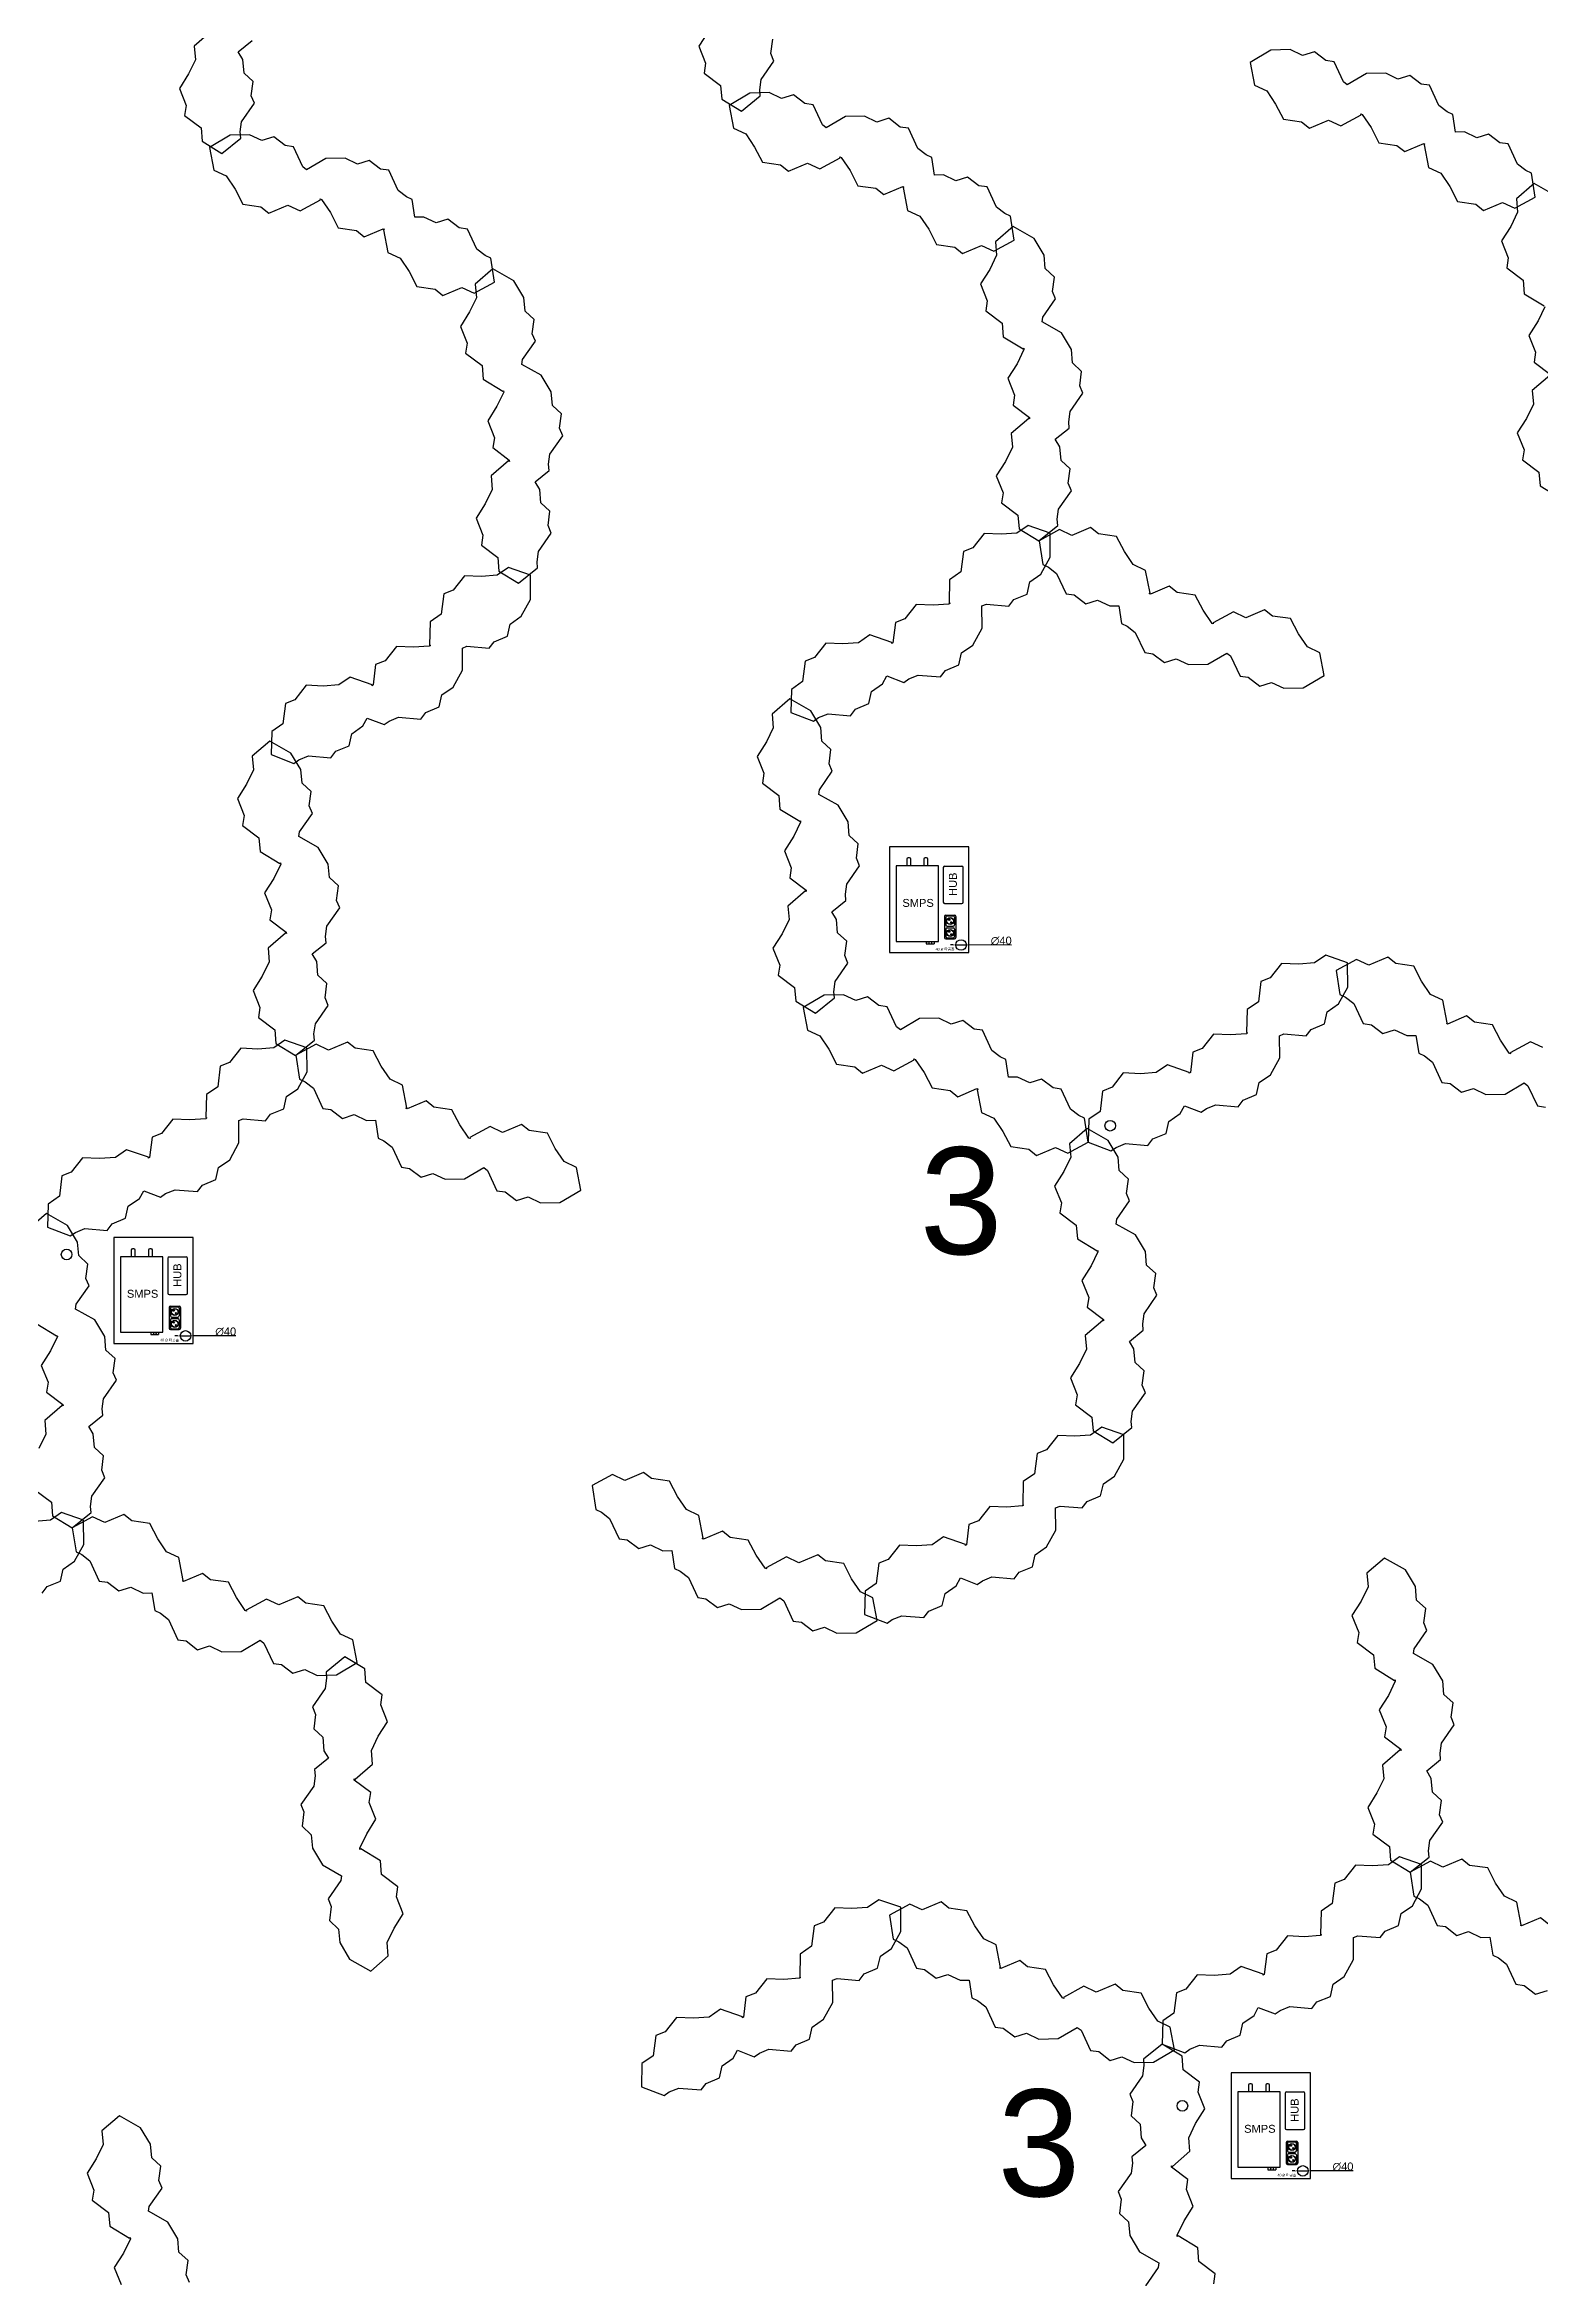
# Model space of a CAD drawing. Header units: millimetres. Extents: x -9372 to 300256, y -58520 to 166772.
# Drawn here: x 13747 to 19403, y 52110 to 60554 of the extents above; entities that cross this region are included whole.
import ezdxf

# ---------------------------------------------------------------- set-up
doc = ezdxf.new("R2010")
doc.units = ezdxf.units.MM
for name, color, linetype in [('Cont_02', 7, 'Continuous'), ('Cont_03', 7, 'Continuous'), ('Cont_05', 7, 'Continuous'), ('SMPS 박스', 7, 'Continuous'), ('타공홀', 1, 'Continuous')]:
    doc.layers.add(name, color=color, linetype=linetype)
doc.styles.get("Standard").update_dxf_attribs({"font": 'ARIAL.TTF'})
doc.dimstyles.new('ARTware', dxfattribs={"dimtxt": 30, "dimasz": 10, "dimexe": 1.25, "dimexo": 10, "dimtad": 1, "dimtxsty": 'Standard', "dimcen": 2.5, "dimclrt": 1, "dimadec": 0, "dimazin": 0, "dimtfac": 1, "dimtmove": 0, "dimatfit": 3, "dimfxl": 1, "dimarcsym": 0})

# ---------------------------------------------------------------- blocks, each defined once
blk = doc.blocks.new('*D6')
at = {"layer": 'Defpoints', "color": 0}
for p in [(-626.1, 14915.9), (-586.1, 14915.9)]:
    blk.add_point(p, dxfattribs=at)
at = {"layer": 'SMPS 박스', "color": 0, "lineweight": -2}
for p, q in [((-636.1, 14915.9), (-646.1, 14915.9)), ((-626.1, 14915.9), (-586.1, 14915.9)), ((-415.6, 14915.8), (-576.1, 14915.9))]:
    blk.add_line(p, q, dxfattribs=at)
at = {"layer": 'SMPS 박스', "color": 0}
for points in [[(-636.1, 14917.5), (-636.1, 14914.2), (-626.1, 14915.9)], [(-576.1, 14917.5), (-576.1, 14914.2), (-586.1, 14915.9)]]:
    blk.add_solid(points, dxfattribs=at)
at = {"layer": 'SMPS 박스', "color": 1, "insert": (-454.3, 14931.7), "char_height": 30, "attachment_point": 5, "rotation": 359.97452}
blk.add_mtext('∅40', dxfattribs=at)
blk = doc.blocks.new('SMPS 박스')
at = {"layer": 'SMPS 박스'}
for p, q in [((-673.286, 15209.107), (-673.286, 15077.259)), ((-668.286, 15214.107), (-603.459, 15214.107)), ((-598.459, 15077.259), (-598.459, 15209.107)), ((-668.286, 15072.259), (-603.459, 15072.259)), ((-668.588, 15023.482), (-668.588, 14944.543)), ((-663.588, 15028.482), (-630.403, 15028.482)), ((-663.588, 15020.482), (-663.588, 14992.013)), ((-663.588, 14976.013), (-663.588, 14947.543)), ((-658.588, 15025.482), (-635.403, 15025.482)), ((-658.588, 14987.013), (-635.403, 14987.013)), ((-658.588, 14981.013), (-635.403, 14981.013)), ((-630.403, 15020.482), (-630.403, 14992.013)), ((-630.403, 14976.013), (-630.403, 14947.543)), ((-625.403, 15023.482), (-625.403, 14944.543)), ((-737.842, 14929.539), (-737.842, 14920.447)), ((-737.842, 14929.539), (-707.842, 14929.539)), ((-737.842, 14920.447), (-707.842, 14920.447)), ((-727.842, 14929.539), (-727.842, 14920.447)), ((-717.842, 14929.539), (-717.842, 14920.447)), ((-707.842, 14929.539), (-707.842, 14920.447)), ((-663.588, 14939.543), (-630.403, 14939.543)), ((-658.588, 14942.543), (-635.403, 14942.543))]:
    blk.add_line(p, q, dxfattribs=at)
for points in [[(-877.107, 15287.055), (-877.107, 14887.055), (-577.107, 14887.055), (-577.107, 15287.055)], [(-851.49, 15214.539), (-851.49, 14929.539), (-691.49, 14929.539), (-691.49, 15214.539)]]:
    blk.add_lwpolyline(points, close=True, dxfattribs=at)
for points in [[(-804.954, 15246.593), (-802.478, 15246.593, -0.41421356), (-797.478, 15241.593), (-797.478, 15214.539), (-809.954, 15214.539), (-809.954, 15241.593, -0.41421356)], [(-737.724, 15246.593, -0.41421356), (-732.724, 15241.593), (-732.724, 15214.539), (-745.2, 15214.539), (-745.2, 15241.593, -0.41421356), (-740.2, 15246.593)]]:
    blk.add_lwpolyline(points, format="xyb", close=True, dxfattribs=at)
for centre, radius in [((-646.995, 15006.247), 13.266), ((-646.995, 14961.162), 13.266), ((-646.995, 15006.247), 12.266), ((-646.995, 14961.162), 12.266), ((-650.719, 15011.255), 2.279), ((-650.719, 14966.17), 2.279), ((-642.593, 15001.46), 2.279), ((-642.593, 14956.375), 2.279)]:
    blk.add_circle(centre, radius, dxfattribs=at)
at = {"layer": 'SMPS 박스', "color": 5}
blk.add_circle((-606.083, 14915.866), 20, dxfattribs=at)
at = {"layer": 'SMPS 박스'}
for centre, start, end in [((-668.286, 15209.107), 90, 180), ((-603.459, 15209.107), 0, 90), ((-668.286, 15077.259), 180, 270), ((-603.459, 15077.259), 270, 0), ((-663.588, 15023.482), 90, 180), ((-658.588, 15020.482), 90, 180), ((-658.588, 14992.013), 180, 270), ((-658.588, 14976.013), 90, 180), ((-658.588, 14947.543), 180, 270), ((-635.403, 15020.482), 0, 90), ((-635.403, 14992.013), 270, 0), ((-635.403, 14976.013), 0, 90), ((-635.403, 14947.543), 270, 0), ((-630.403, 15023.482), 0, 90), ((-663.588, 14944.543), 180, 270), ((-630.403, 14944.543), 270, 0)]:
    blk.add_arc(centre, 5, start, end, dxfattribs=at)
at = {"layer": 'SMPS 박스', "insert": (-652.063, 15101.222), "char_height": 30, "width": 7.09247, "attachment_point": 1, "rotation": 90}
blk.add_mtext('HUB', dxfattribs=at)
at = {"layer": 'SMPS 박스', "attachment_point": 1}
for s, insert, char_height, width in [('SMPS', (-827.79, 15089.919), 30, 7.09247), ('L', (-733.529, 14926.015), 2.5, 7.09247), ('N', (-723.529, 14926.015), 2.5, 7.09247), ('FG', (-714.981, 14926.015), 2.5, 7.09247), ('{\\C5;40 \\fISOCPEUR|b0|i0|c0|p34;%%C\\fArial|b0|i0|c0|p34; \\fGulim|b0|i0|c129|p50;타공홀}', (-702.386, 14904.943), 10, 131.77072)]:
    blk.add_mtext(s, dxfattribs=dict(at, insert=insert, char_height=char_height, width=width))
at = {"layer": 'SMPS 박스'}
dim = blk.add_diameter_dim_2p(p1=(-626.083, 14915.875), p2=(-586.083, 14915.857), dimstyle='ARTware', dxfattribs=at)
dim.commit()
dim.dimension.update_dxf_attribs({"geometry": '*D6', "text_midpoint": (-454.277, 14915.798), "dimtype": 131})

msp = doc.modelspace()

# ---------------------------------------------------------------- linework, layer by layer
at = {"layer": 'Cont_02', "color": 16}
msp.add_lwpolyline([(13737.1, 54702.6), (13756, 54727.1), (13806.4, 54748.1), (13816.7, 54793.7), (13859.1, 54823), (13894.3, 54886.9), (13893.5, 54978.6), (13810.9, 55007.4), (13768.5, 54978), (13708.9, 54973.6)], dxfattribs=at)
for points in [[(14075.7, 54975.6), (14045.9, 54999.4), (13974.5, 54969.1), (13927.9, 54991.1), (13851.1, 54949.3), (13865.3, 54858.7), (13886.7, 54848.5), (13917.4, 54824.9), (13953.3, 54748.3), (13984, 54744.2), (14027.4, 54711.1), (14071.9, 54725), (14118.5, 54702.9), (14152.2, 54703.6), (14162.7, 54636.5), (14184.2, 54626.4), (14214.8, 54602.7), (14250.7, 54526.2), (14281.4, 54522.1), (14324.8, 54488.9), (14369.4, 54502.9), (14416, 54480.8), (14488.9, 54482.3), (14561, 54524.8), (14575.2, 54513.8), (14611.1, 54437.3), (14641.8, 54433.2), (14685.2, 54400), (14729.8, 54413.9), (14776.4, 54391.9), (14849.3, 54393.4), (14928.4, 54439.9), (14912, 54525.8), (14865.4, 54547.9), (14831.7, 54597.3), (14801.8, 54654.6), (14733.5, 54664.6), (14703.7, 54688.3), (14632.4, 54658), (14585.8, 54680.1), (14508.9, 54638.2), (14509.5, 54634.6), (14504.9, 54636.8), (14471.3, 54686.2), (14441.4, 54743.5), (14373.1, 54753.5), (14343.3, 54777.3), (14271.9, 54747), (14267.4, 54749.1), (14270.5, 54751), (14254.1, 54836.9), (14207.5, 54858.9), (14173.9, 54908.3), (14144, 54965.7)], [(15016.9, 54280.6), (15022.5, 54318.3), (14960.6, 54365), (14956.4, 54416.4), (14881.7, 54461.9), (14810.4, 54404.4), (14812.3, 54380.7), (14807.2, 54342.3), (14758.8, 54273), (14770.6, 54244.4), (14763.6, 54190.2), (14797.9, 54158.6), (14802.1, 54107.2), (14819.6, 54078.4), (14766.7, 54035.7), (14768.7, 54012.1), (14763.5, 53973.7), (14715.2, 53904.4), (14726.9, 53875.7), (14719.9, 53821.6), (14754.3, 53789.9), (14758.5, 53738.5), (14796.2, 53676.1), (14869.1, 53634.9), (14866.7, 53617.1), (14818.4, 53547.8), (14830.1, 53519.1), (14823.1, 53465), (14857.5, 53433.3), (14861.7, 53382), (14899.4, 53319.5), (14979.3, 53274.4), (15045.5, 53331.5), (15041.3, 53382.9), (15067.2, 53436.7), (15101.9, 53491.3), (15076.4, 53555.4), (15082.1, 53593.1), (15020.2, 53639.8), (15015.9, 53691.1), (14941.3, 53736.7), (14938.5, 53734.4), (14938.1, 53739.5), (14964, 53793.3), (14998.7, 53847.9), (14973.2, 53912), (14978.9, 53949.7), (14917, 53996.3), (14916.6, 54001.4), (14919.7, 53999.6), (14985.9, 54056.7), (14981.7, 54108.1), (15007.7, 54162), (15042.4, 54216.5)]]:
    msp.add_lwpolyline(points, close=True, dxfattribs=at)
at = {"layer": 'Cont_03', "color": 24}
msp.add_lwpolyline([(19154.8, 59951.5), (19184.7, 59927.7), (19256, 59958), (19302.6, 59935.9), (19379.4, 59977.8), (19365.3, 60068.4), (19343.8, 60078.5), (19313.2, 60102.2), (19277.3, 60178.7), (19246.6, 60182.8), (19203.2, 60216), (19158.6, 60202.1), (19112, 60224.1), (19078.3, 60223.4), (19067.8, 60290.5), (19046.4, 60300.7), (19015.7, 60324.3), (18979.9, 60400.9), (18949.2, 60405), (18905.8, 60438.1), (18861.2, 60424.2), (18814.6, 60446.2), (18741.6, 60444.8), (18669.5, 60402.3), (18655.3, 60413.2), (18619.4, 60489.8), (18588.8, 60493.9), (18545.4, 60527), (18500.8, 60513.1), (18454.2, 60535.2), (18381.2, 60533.7), (18302.2, 60487.1), (18318.6, 60401.2), (18365.2, 60379.2), (18398.8, 60329.8), (18428.8, 60272.4), (18497, 60262.5), (18526.9, 60238.7), (18598.2, 60269), (18644.8, 60247), (18721.6, 60288.8), (18721, 60292.4), (18725.6, 60290.3), (18759.3, 60240.8), (18789.2, 60183.5), (18857.4, 60173.6), (18887.3, 60149.8), (18958.6, 60180.1), (18963.2, 60177.9), (18960, 60176.1), (18976.4, 60090.2), (19023, 60068.1), (19056.7, 60018.7), (19086.6, 59961.4)], close=True, dxfattribs=at)
for points in [[(19455, 59984), (19375.2, 60029.2), (19309, 59972), (19313.2, 59920.6), (19287.3, 59866.8), (19252.6, 59812.2), (19278.1, 59748.1), (19272.4, 59710.4), (19334.3, 59663.7), (19338.5, 59612.4), (19413.2, 59566.8)], [(19416.4, 59564), (19390.5, 59510.2), (19355.8, 59455.6), (19381.3, 59391.5), (19375.6, 59353.8), (19437.5, 59307.2)], [(19434.8, 59303.9), (19368.6, 59246.8), (19372.8, 59195.4), (19346.8, 59141.5), (19312.1, 59087), (19337.6, 59022.9), (19332, 58985.2), (19393.9, 58938.5), (19398.1, 58887.1), (19472.7, 58841.6)]]:
    msp.add_lwpolyline(points, dxfattribs=at)
at = {"layer": 'Cont_03', "color": 20}
for points in [[(18772.3, 53829), (18766.6, 53791.3), (18828.5, 53744.6), (18832.7, 53693.3), (18907.4, 53647.7), (18978.8, 53705.3), (18976.8, 53728.9), (18982, 53767.3), (19030.3, 53836.6), (19018.6, 53865.3), (19025.5, 53919.4), (18991.2, 53951.1), (18987, 54002.4), (18969.6, 54031.3), (19022.4, 54073.9), (19020.5, 54097.5), (19025.6, 54135.9), (19074, 54205.3), (19062.2, 54233.9), (19069.2, 54288.1), (19034.9, 54319.7), (19030.6, 54371.1), (18992.9, 54433.5), (18920.1, 54474.7), (18922.4, 54492.5), (18970.8, 54561.9), (18959, 54590.5), (18966, 54644.6), (18931.7, 54676.3), (18927.4, 54727.7), (18889.7, 54790.1), (18809.9, 54835.3), (18743.7, 54778.1), (18747.9, 54726.7), (18721.9, 54672.9), (18687.2, 54618.3), (18712.7, 54554.3), (18707.1, 54516.5), (18769, 54469.9), (18773.2, 54418.5), (18847.8, 54372.9), (18850.7, 54375.2), (18851.1, 54370.2), (18825.1, 54316.3), (18790.4, 54261.7), (18815.9, 54197.7), (18810.3, 54159.9), (18872.2, 54113.3), (18872.6, 54108.3), (18869.4, 54110.1), (18803.2, 54052.9), (18807.4, 54001.5), (18781.5, 53947.7), (18746.8, 53893.1)], [(18059.5, 53206.4), (18024, 53192.5), (18014.6, 53115.6), (17972.2, 53086.2), (17970, 52998.8), (18055.6, 52965.7), (18075.1, 52979.2), (18110.9, 52994), (18195.1, 52986.8), (18214.1, 53011.3), (18264.4, 53032.3), (18274.7, 53077.9), (18317.1, 53107.2), (18333.3, 53136.7), (18396.7, 53112.3), (18416.2, 53125.8), (18452, 53140.5), (18536.2, 53133.3), (18555.1, 53157.8), (18605.5, 53178.8), (18615.8, 53224.4), (18658.2, 53253.7), (18693.4, 53317.6), (18692.6, 53401.3), (18709.2, 53408.2), (18793.4, 53401), (18812.3, 53425.5), (18862.7, 53446.5), (18873, 53492.1), (18915.4, 53521.4), (18950.6, 53585.3), (18949.8, 53677), (18867.2, 53705.8), (18824.8, 53676.4), (18765.2, 53672), (18700.6, 53674.8), (18657.8, 53620.6), (18622.3, 53606.7), (18612.9, 53529.7), (18570.5, 53500.4), (18568.3, 53413), (18571.7, 53411.6), (18567.6, 53408.8), (18507.9, 53404.3), (18443.3, 53407.1), (18400.6, 53353), (18365.1, 53339), (18355.7, 53262.1), (18351.5, 53259.2), (18351.5, 53262.8), (18268.9, 53291.6), (18226.5, 53262.3), (18166.9, 53257.8), (18102.3, 53260.6)], [(16091.6, 53044.8), (16056, 53030.9), (16046.6, 52954), (16004.2, 52924.6), (16002.1, 52837.2), (16087.6, 52804.1), (16107.1, 52817.6), (16142.9, 52832.4), (16227.2, 52825.2), (16246.1, 52849.7), (16296.5, 52870.7), (16306.7, 52916.3), (16349.1, 52945.6), (16365.3, 52975.1), (16428.7, 52950.7), (16448.2, 52964.2), (16484, 52978.9), (16568.2, 52971.7), (16587.2, 52996.2), (16637.5, 53017.2), (16647.8, 53062.8), (16690.2, 53092.1), (16725.4, 53156), (16724.7, 53239.7), (16741.2, 53246.6), (16825.5, 53239.4), (16844.4, 53263.9), (16894.8, 53284.9), (16905, 53330.5), (16947.4, 53359.8), (16982.6, 53423.7), (16981.8, 53515.4), (16899.2, 53544.2), (16856.8, 53514.8), (16797.2, 53510.4), (16732.6, 53513.2), (16689.8, 53459), (16654.3, 53445.1), (16644.9, 53368.1), (16602.5, 53338.8), (16600.3, 53251.4), (16603.7, 53250), (16599.6, 53247.2), (16540, 53242.7), (16475.4, 53245.5), (16432.6, 53191.4), (16397.1, 53177.4), (16387.7, 53100.5), (16383.5, 53097.6), (16383.5, 53101.2), (16300.9, 53130), (16258.5, 53100.7), (16198.9, 53096.2), (16134.3, 53099)], [(17164, 53512.4), (17134.2, 53536.2), (17062.8, 53505.9), (17016.2, 53527.9), (16939.4, 53486.1), (16953.6, 53395.5), (16975, 53385.3), (17005.7, 53361.7), (17041.6, 53285.1), (17072.3, 53281), (17115.7, 53247.9), (17160.2, 53261.8), (17206.8, 53239.7), (17240.5, 53240.4), (17251, 53173.3), (17272.5, 53163.2), (17303.1, 53139.5), (17339, 53063), (17369.7, 53058.9), (17413.1, 53025.8), (17457.7, 53039.7), (17504.3, 53017.6), (17577.2, 53019.1), (17649.3, 53061.6), (17663.5, 53050.6), (17699.4, 52974.1), (17730.1, 52970), (17773.5, 52936.8), (17818.1, 52950.7), (17864.7, 52928.7), (17937.6, 52930.2), (18016.7, 52976.7), (18000.3, 53062.6), (17953.7, 53084.7), (17920, 53134.1), (17890.1, 53191.4), (17821.8, 53201.4), (17792, 53225.1), (17720.7, 53194.9), (17674.1, 53216.9), (17597.2, 53175), (17597.8, 53171.4), (17593.3, 53173.6), (17559.6, 53223), (17529.7, 53280.3), (17461.4, 53290.3), (17431.6, 53314.1), (17360.2, 53283.8), (17355.7, 53285.9), (17358.8, 53287.8), (17342.4, 53373.7), (17295.8, 53395.7), (17262.2, 53445.1), (17232.3, 53502.5)]]:
    msp.add_lwpolyline(points, close=True, dxfattribs=at)
msp.add_lwpolyline([(19429.4, 53451.9), (19399.6, 53475.7), (19328.2, 53445.4), (19323.7, 53447.5), (19326.8, 53449.4), (19310.4, 53535.3), (19263.8, 53557.3), (19230.2, 53606.7), (19200.3, 53664.1), (19132, 53674), (19102.2, 53697.8), (19030.8, 53667.5), (18984.2, 53689.5), (18907.4, 53647.7), (18921.6, 53557.1), (18943, 53546.9), (18973.7, 53523.3), (19009.6, 53446.7), (19040.3, 53442.6), (19083.7, 53409.5), (19128.2, 53423.4), (19174.8, 53401.3), (19208.5, 53402), (19219, 53334.9), (19240.5, 53324.8), (19271.1, 53301.1), (19307, 53224.6), (19337.7, 53220.5), (19381.1, 53187.3), (19425.7, 53201.2)], dxfattribs=at)
at = {"layer": 'Cont_03', "color": 19}
msp.add_lwpolyline([(18165.1, 52092.2), (18170.8, 52130), (18108.9, 52176.6), (18104.6, 52228), (18030, 52273.6), (18027.2, 52271.3), (18026.7, 52276.3), (18052.7, 52330.2), (18087.4, 52384.7), (18061.9, 52448.8), (18067.6, 52486.5), (18005.7, 52533.2), (18005.2, 52538.2), (18008.4, 52536.4), (18074.6, 52593.6), (18070.4, 52644.9), (18096.4, 52698.8), (18131.1, 52753.4), (18105.5, 52817.4), (18111.2, 52855.2), (18049.3, 52901.8), (18045.1, 52953.2), (17970.4, 52998.8), (17899, 52941.2), (17901, 52917.6), (17895.8, 52879.2), (17847.5, 52809.8), (17859.3, 52781.2), (17852.3, 52727.1), (17886.6, 52695.4), (17890.8, 52644), (17908.2, 52615.2), (17855.4, 52572.6), (17857.3, 52548.9), (17852.2, 52510.5), (17803.8, 52441.2), (17815.6, 52412.6), (17808.6, 52358.4), (17843, 52326.8), (17847.2, 52275.4), (17884.9, 52212.9), (17957.8, 52171.7), (17955.4, 52154), (17907, 52084.6)], dxfattribs=at)
at = {"layer": 'Cont_03', "color": 18}
msp.add_lwpolyline([(14293.6, 52097.4), (14281.8, 52126.1), (14288.8, 52180.2), (14254.5, 52211.9), (14250.3, 52263.2), (14212.5, 52325.7), (14139.7, 52366.9), (14142.1, 52384.7), (14190.4, 52454), (14178.6, 52482.6), (14185.6, 52536.8), (14151.3, 52568.4), (14147.1, 52619.8), (14109.3, 52682.3), (14029.5, 52727.4), (13963.3, 52670.3), (13967.5, 52618.9), (13941.5, 52565), (13906.9, 52510.5), (13932.4, 52446.4), (13926.7, 52408.7), (13988.6, 52362), (13992.8, 52310.6), (14067.5, 52265), (14070.3, 52267.3), (14070.7, 52262.3), (14044.7, 52208.4), (14010.1, 52153.9), (14035.6, 52089.8)], dxfattribs=at)
at = {"layer": 'Cont_05', "color": 34}
msp.add_lwpolyline([(14378.6, 60605.8), (14312.4, 60548.6), (14316.6, 60497.3), (14290.6, 60443.4), (14255.9, 60388.8), (14281.4, 60324.8), (14275.8, 60287), (14337.7, 60240.4), (14341.9, 60189), (14416.5, 60143.4), (14487.9, 60201), (14486, 60224.6), (14491.1, 60263), (14539.5, 60332.4), (14527.7, 60361), (14534.7, 60415.2), (14500.4, 60446.8), (14496.2, 60498.2), (14478.7, 60527), (14531.6, 60569.6)], dxfattribs=at)
at = {"layer": 'Cont_05', "color": 37}
msp.add_lwpolyline([(16254, 60602.7), (16219.3, 60548.1), (16244.8, 60484), (16239.1, 60446.3), (16301, 60399.6), (16305.3, 60348.3), (16379.9, 60302.7), (16451.3, 60360.3), (16449.4, 60383.9), (16454.5, 60422.3), (16502.9, 60491.6), (16491.1, 60520.3), (16498.1, 60574.4)], dxfattribs=at)
for points in [[(17186, 59789), (17215.8, 59765.2), (17287.1, 59795.5), (17333.7, 59773.5), (17410.6, 59815.4), (17396.4, 59906), (17374.9, 59916.1), (17344.3, 59939.8), (17308.4, 60016.3), (17277.7, 60020.4), (17234.3, 60053.5), (17189.7, 60039.6), (17143.1, 60061.7), (17109.5, 60061), (17099, 60128.1), (17077.5, 60138.2), (17046.8, 60161.9), (17011, 60238.4), (16980.3, 60242.5), (16936.9, 60275.7), (16892.3, 60261.8), (16845.7, 60283.8), (16772.8, 60282.3), (16700.6, 60239.9), (16686.4, 60250.8), (16650.6, 60327.3), (16619.9, 60331.5), (16576.5, 60364.6), (16531.9, 60350.7), (16485.3, 60372.7), (16412.3, 60371.3), (16333.3, 60324.7), (16349.7, 60238.8), (16396.3, 60216.7), (16430, 60167.3), (16459.9, 60110), (16528.1, 60100.1), (16558, 60076.3), (16629.3, 60106.6), (16675.9, 60084.5), (16752.7, 60126.4), (16752.2, 60130), (16756.7, 60127.8), (16790.4, 60078.4), (16820.3, 60021.1), (16888.5, 60011.2), (16918.4, 59987.4), (16989.7, 60017.7), (16994.3, 60015.5), (16991.2, 60013.7), (17007.5, 59927.7), (17054.1, 59905.7), (17087.8, 59856.3), (17117.7, 59799)], [(17368.7, 58860.5), (17363.1, 58822.7), (17425, 58776.1), (17429.2, 58724.7), (17503.8, 58679.1), (17575.2, 58736.7), (17573.3, 58760.4), (17578.4, 58798.7), (17626.8, 58868.1), (17615, 58896.7), (17622, 58950.9), (17587.7, 58982.5), (17583.5, 59033.9), (17566, 59062.7), (17618.9, 59105.4), (17616.9, 59129), (17622.1, 59167.4), (17670.4, 59236.7), (17658.7, 59265.4), (17665.7, 59319.5), (17631.3, 59351.2), (17627.1, 59402.5), (17589.4, 59465), (17516.5, 59506.2), (17518.9, 59524), (17567.2, 59593.3), (17555.5, 59621.9), (17562.5, 59676.1), (17528.1, 59707.7), (17523.9, 59759.1), (17486.2, 59821.6), (17406.3, 59866.7), (17340.1, 59809.6), (17344.3, 59758.2), (17318.4, 59704.3), (17283.7, 59649.8), (17309.2, 59585.7), (17303.5, 59548), (17365.4, 59501.3), (17369.7, 59449.9), (17444.3, 59404.4), (17447.1, 59406.6), (17447.5, 59401.6), (17421.6, 59347.8), (17386.9, 59293.2), (17412.4, 59229.1), (17406.7, 59191.4), (17468.6, 59144.7), (17469, 59139.7), (17465.9, 59141.5), (17399.7, 59084.3), (17403.9, 59033), (17377.9, 58979.1), (17343.2, 58924.5)]]:
    msp.add_lwpolyline(points, close=True, dxfattribs=at)
at = {"layer": 'Cont_05', "color": 34}
for points in [[(15222.2, 59630), (15252, 59606.2), (15323.4, 59636.5), (15370, 59614.5), (15446.8, 59656.4), (15432.6, 59747), (15411.1, 59757.1), (15380.5, 59780.8), (15344.6, 59857.3), (15313.9, 59861.4), (15270.5, 59894.6), (15225.9, 59880.7), (15179.3, 59902.7), (15145.7, 59902), (15135.2, 59969.1), (15113.7, 59979.2), (15083.1, 60002.9), (15047.2, 60079.4), (15016.5, 60083.6), (14973.1, 60116.7), (14928.5, 60102.8), (14881.9, 60124.8), (14809, 60123.3), (14736.8, 60080.9), (14722.6, 60091.8), (14686.8, 60168.4), (14656.1, 60172.5), (14612.7, 60205.6), (14568.1, 60191.7), (14521.5, 60213.7), (14448.5, 60212.3), (14369.5, 60165.7), (14385.9, 60079.8), (14432.5, 60057.8), (14466.2, 60008.3), (14496.1, 59951), (14564.3, 59941.1), (14594.2, 59917.3), (14665.5, 59947.6), (14712.1, 59925.6), (14788.9, 59967.4), (14788.4, 59971), (14792.9, 59968.8), (14826.6, 59919.4), (14856.5, 59862.1), (14924.7, 59852.2), (14954.6, 59828.4), (15025.9, 59858.7), (15030.5, 59856.5), (15027.4, 59854.7), (15043.7, 59768.7), (15090.3, 59746.7), (15124, 59697.3), (15153.9, 59640)], [(15402.9, 58700.3), (15397.2, 58662.5), (15459.1, 58615.9), (15463.4, 58564.5), (15538, 58518.9), (15609.4, 58576.5), (15607.5, 58600.2), (15612.6, 58638.5), (15661, 58707.9), (15649.2, 58736.5), (15656.2, 58790.7), (15621.8, 58822.3), (15617.6, 58873.7), (15600.2, 58902.5), (15653.1, 58945.2), (15651.1, 58968.8), (15656.3, 59007.2), (15704.6, 59076.5), (15692.8, 59105.2), (15699.8, 59159.3), (15665.5, 59191), (15661.3, 59242.3), (15623.5, 59304.8), (15550.7, 59346), (15553.1, 59363.8), (15601.4, 59433.1), (15589.6, 59461.8), (15596.6, 59515.9), (15562.3, 59547.6), (15558.1, 59598.9), (15520.3, 59661.4), (15440.5, 59706.5), (15374.3, 59649.4), (15378.5, 59598), (15352.5, 59544.2), (15317.8, 59489.6), (15343.4, 59425.5), (15337.7, 59387.8), (15399.6, 59341.1), (15403.8, 59289.8), (15478.5, 59244.2), (15481.3, 59246.4), (15481.7, 59241.4), (15455.7, 59187.6), (15421, 59133), (15446.6, 59068.9), (15440.9, 59031.2), (15502.8, 58984.5), (15503.2, 58979.5), (15500, 58981.3), (15433.8, 58924.2), (15438, 58872.8), (15412.1, 58818.9), (15377.4, 58764.4)]]:
    msp.add_lwpolyline(points, close=True, dxfattribs=at)
at = {"layer": 'Cont_05', "color": 36}
for points in [[(16656, 58238.1), (16620.5, 58224.1), (16611, 58147.2), (16568.7, 58117.9), (16566.5, 58030.4), (16652.1, 57997.4), (16671.6, 58010.9), (16707.4, 58025.6), (16791.6, 58018.4), (16810.5, 58042.9), (16860.9, 58064), (16871.2, 58109.5), (16913.5, 58138.9), (16929.8, 58168.4), (16993.1, 58143.9), (17012.6, 58157.4), (17048.5, 58172.1), (17132.7, 58164.9), (17151.6, 58189.5), (17202, 58210.5), (17212.2, 58256), (17254.6, 58285.4), (17289.8, 58349.3), (17289.1, 58433), (17305.7, 58439.8), (17389.9, 58432.6), (17408.8, 58457.1), (17459.2, 58478.1), (17469.5, 58523.7), (17511.8, 58553), (17547, 58617), (17546.2, 58708.7), (17463.6, 58737.4), (17421.2, 58708.1), (17361.6, 58703.7), (17297, 58706.4), (17254.3, 58652.3), (17218.8, 58638.3), (17209.3, 58561.4), (17166.9, 58532.1), (17164.8, 58444.6), (17168.2, 58443.3), (17164, 58440.4), (17104.4, 58436), (17039.8, 58438.8), (16997.1, 58384.6), (16961.6, 58370.7), (16952.1, 58293.7), (16948, 58290.9), (16947.9, 58294.5), (16865.3, 58323.3), (16823, 58293.9), (16763.3, 58289.5), (16698.7, 58292.2)], [(17729.2, 58706.1), (17699.4, 58729.9), (17628, 58699.6), (17581.4, 58721.6), (17504.6, 58679.7), (17518.8, 58589.1), (17540.2, 58579), (17570.9, 58555.3), (17606.8, 58478.8), (17637.5, 58474.7), (17680.9, 58441.5), (17725.4, 58455.4), (17772, 58433.4), (17805.7, 58434.1), (17816.2, 58367), (17837.7, 58356.9), (17868.3, 58333.2), (17904.2, 58256.7), (17934.9, 58252.5), (17978.3, 58219.4), (18022.9, 58233.3), (18069.5, 58211.3), (18142.4, 58212.8), (18214.5, 58255.2), (18228.7, 58244.3), (18264.6, 58167.7), (18295.3, 58163.6), (18338.7, 58130.5), (18383.3, 58144.4), (18429.9, 58122.4), (18502.8, 58123.8), (18581.8, 58170.4), (18565.5, 58256.3), (18518.9, 58278.3), (18485.2, 58327.8), (18455.3, 58385.1), (18387, 58395), (18357.2, 58418.8), (18285.9, 58388.5), (18239.3, 58410.5), (18162.4, 58368.7), (18163, 58365.1), (18158.4, 58367.3), (18124.8, 58416.7), (18094.9, 58474), (18026.6, 58483.9), (17996.8, 58507.7), (17925.4, 58477.4), (17920.9, 58479.6), (17924, 58481.4), (17907.6, 58567.4), (17861, 58589.4), (17827.4, 58638.8), (17797.5, 58696.1)], [(16524.7, 57075.3), (16519, 57037.6), (16580.9, 56991), (16585.1, 56939.6), (16659.8, 56894), (16731.2, 56951.6), (16729.2, 56975.2), (16734.4, 57013.6), (16782.7, 57082.9), (16771, 57111.6), (16777.9, 57165.7), (16743.6, 57197.4), (16739.4, 57248.8), (16722, 57277.6), (16774.8, 57320.2), (16772.9, 57343.9), (16778, 57382.2), (16826.4, 57451.6), (16814.6, 57480.2), (16821.6, 57534.4), (16787.3, 57566), (16783, 57617.4), (16745.3, 57679.8), (16672.5, 57721.1), (16674.8, 57738.8), (16723.2, 57808.2), (16711.4, 57836.8), (16718.4, 57891), (16684.1, 57922.6), (16679.8, 57974), (16642.1, 58036.4), (16562.3, 58081.6), (16496.1, 58024.4), (16500.3, 57973.1), (16474.3, 57919.2), (16439.6, 57864.6), (16465.1, 57800.6), (16459.5, 57762.8), (16521.4, 57716.2), (16525.6, 57664.8), (16600.2, 57619.2), (16603.1, 57621.5), (16603.5, 57616.5), (16577.5, 57562.6), (16542.8, 57508.1), (16568.3, 57444), (16562.7, 57406.2), (16624.6, 57359.6), (16625, 57354.6), (16621.8, 57356.4), (16555.6, 57299.2), (16559.8, 57247.8), (16533.9, 57194), (16499.2, 57139.4)], [(17465.8, 56380.4), (17495.7, 56356.6), (17567, 56386.9), (17613.6, 56364.8), (17690.4, 56406.7), (17676.3, 56497.3), (17654.8, 56507.4), (17624.1, 56531.1), (17588.3, 56607.6), (17557.6, 56611.7), (17514.2, 56644.9), (17469.6, 56631), (17423, 56653), (17389.3, 56652.3), (17378.8, 56719.4), (17357.4, 56729.6), (17326.7, 56753.2), (17290.8, 56829.8), (17260.1, 56833.9), (17216.8, 56867), (17172.2, 56853.1), (17125.6, 56875.1), (17052.6, 56873.7), (16980.5, 56831.2), (16966.3, 56842.1), (16930.4, 56918.7), (16899.7, 56922.8), (16856.3, 56955.9), (16811.8, 56942), (16765.2, 56964.1), (16692.2, 56962.6), (16613.2, 56916), (16629.6, 56830.1), (16676.2, 56808.1), (16709.8, 56758.7), (16739.7, 56701.3), (16808, 56691.4), (16837.8, 56667.6), (16909.2, 56697.9), (16955.8, 56675.9), (17032.6, 56717.7), (17032, 56721.3), (17036.6, 56719.2), (17070.2, 56669.7), (17100.2, 56612.4), (17168.4, 56602.5), (17198.2, 56578.7), (17269.6, 56609), (17274.1, 56606.8), (17271, 56605), (17287.4, 56519.1), (17334, 56497), (17367.7, 56447.6), (17397.6, 56390.3)]]:
    msp.add_lwpolyline(points, close=True, dxfattribs=at)
at = {"layer": 'Cont_05', "color": 33}
for points in [[(14692.2, 58078.9), (14656.7, 58065), (14647.2, 57988), (14604.8, 57958.7), (14602.7, 57871.2), (14688.2, 57838.2), (14707.7, 57851.7), (14743.6, 57866.4), (14827.8, 57859.2), (14846.7, 57883.8), (14897.1, 57904.8), (14907.3, 57950.3), (14949.7, 57979.7), (14966, 58009.2), (15029.3, 57984.7), (15048.8, 57998.2), (15084.6, 58013), (15168.9, 58005.8), (15187.8, 58030.3), (15238.2, 58051.3), (15248.4, 58096.9), (15290.8, 58126.2), (15326, 58190.1), (15325.3, 58273.8), (15341.9, 58280.6), (15426.1, 58273.4), (15445, 58297.9), (15495.4, 58319), (15505.6, 58364.5), (15548, 58393.9), (15583.2, 58457.8), (15582.4, 58549.5), (15499.8, 58578.3), (15457.4, 58548.9), (15397.8, 58544.5), (15333.2, 58547.2), (15290.5, 58493.1), (15255, 58479.1), (15245.5, 58402.2), (15203.1, 58372.9), (15201, 58285.4), (15204.4, 58284.1), (15200.2, 58281.2), (15140.6, 58276.8), (15076, 58279.6), (15033.3, 58225.4), (14997.7, 58211.5), (14988.3, 58134.5), (14984.2, 58131.7), (14984.1, 58135.3), (14901.5, 58164.1), (14859.1, 58134.7), (14799.5, 58130.3), (14734.9, 58133.1)], [(14560.1, 56915.8), (14554.4, 56878), (14616.3, 56831.4), (14620.5, 56780), (14695.2, 56734.4), (14766.6, 56792), (14764.6, 56815.6), (14769.8, 56854), (14818.1, 56923.4), (14806.4, 56952), (14813.4, 57006.1), (14779, 57037.8), (14774.8, 57089.2), (14757.4, 57118), (14810.2, 57160.6), (14808.3, 57184.3), (14813.4, 57222.7), (14861.8, 57292), (14850, 57320.6), (14857, 57374.8), (14822.7, 57406.4), (14818.5, 57457.8), (14780.7, 57520.3), (14707.9, 57561.5), (14710.2, 57579.2), (14758.6, 57648.6), (14746.8, 57677.2), (14753.8, 57731.4), (14719.5, 57763), (14715.3, 57814.4), (14677.5, 57876.8), (14597.7, 57922), (14531.5, 57864.9), (14535.7, 57813.5), (14509.7, 57759.6), (14475, 57705.1), (14500.6, 57641), (14494.9, 57603.2), (14556.8, 57556.6), (14561, 57505.2), (14635.7, 57459.6), (14638.5, 57461.9), (14638.9, 57456.9), (14612.9, 57403), (14578.2, 57348.5), (14603.8, 57284.4), (14598.1, 57246.7), (14660, 57200), (14660.4, 57195), (14657.2, 57196.8), (14591, 57139.6), (14595.2, 57088.3), (14569.3, 57034.4), (14534.6, 56979.8)], [(13847.3, 56293.2), (13811.8, 56279.2), (13802.4, 56202.3), (13760, 56173), (13757.8, 56085.5), (13843.4, 56052.5), (13862.9, 56066), (13898.7, 56080.7), (13983, 56073.5), (14001.9, 56098), (14052.3, 56119), (14062.5, 56164.6), (14104.9, 56194), (14121.1, 56223.5), (14184.5, 56199), (14204, 56212.5), (14239.8, 56227.2), (14324, 56220), (14342.9, 56244.5), (14393.3, 56265.6), (14403.6, 56311.1), (14446, 56340.5), (14481.2, 56404.4), (14480.4, 56488.1), (14497, 56494.9), (14581.2, 56487.7), (14600.2, 56512.2), (14650.5, 56533.2), (14660.8, 56578.8), (14703.2, 56608.1), (14738.4, 56672), (14737.6, 56763.8), (14655, 56792.5), (14612.6, 56763.2), (14553, 56758.7), (14488.4, 56761.5), (14445.6, 56707.4), (14410.1, 56693.4), (14400.7, 56616.5), (14358.3, 56587.1), (14356.1, 56499.7), (14359.5, 56498.4), (14355.4, 56495.5), (14295.8, 56491.1), (14231.2, 56493.8), (14188.4, 56439.7), (14152.9, 56425.7), (14143.5, 56348.8), (14139.3, 56345.9), (14139.3, 56349.6), (14056.7, 56378.3), (14014.3, 56349), (13954.7, 56344.6), (13890.1, 56347.3)], [(14920.6, 56761.4), (14890.7, 56785.1), (14819.4, 56754.8), (14772.8, 56776.9), (14696, 56735), (14710.1, 56644.4), (14731.6, 56634.3), (14762.2, 56610.6), (14798.1, 56534.1), (14828.8, 56530), (14872.2, 56496.8), (14916.8, 56510.7), (14963.4, 56488.7), (14997.1, 56489.4), (15007.6, 56422.3), (15029, 56412.1), (15059.7, 56388.5), (15095.5, 56312), (15126.2, 56307.8), (15169.6, 56274.7), (15214.2, 56288.6), (15260.8, 56266.6), (15333.8, 56268), (15405.9, 56310.5), (15420.1, 56299.6), (15456, 56223), (15486.6, 56218.9), (15530, 56185.8), (15574.6, 56199.7), (15621.2, 56177.7), (15694.2, 56179.1), (15773.2, 56225.7), (15756.8, 56311.6), (15710.2, 56333.6), (15676.6, 56383), (15646.6, 56440.4), (15578.4, 56450.3), (15548.5, 56474.1), (15477.2, 56443.8), (15430.6, 56465.8), (15353.8, 56424), (15354.4, 56420.4), (15349.8, 56422.5), (15316.1, 56472), (15286.2, 56529.3), (15218, 56539.2), (15188.1, 56563), (15116.8, 56532.7), (15112.2, 56534.9), (15115.4, 56536.7), (15099, 56622.6), (15052.4, 56644.7), (15018.7, 56694.1), (14988.8, 56751.4)]]:
    msp.add_lwpolyline(points, close=True, dxfattribs=at)
at = {"layer": 'Cont_05', "color": 35}
msp.add_lwpolyline([(17780.4, 56614.1), (17744.8, 56600.1), (17735.4, 56523.2), (17693, 56493.9), (17690.9, 56406.4), (17776.4, 56373.4), (17795.9, 56386.9), (17831.7, 56401.6), (17916, 56394.4), (17934.9, 56418.9), (17985.3, 56440), (17995.5, 56485.5), (18037.9, 56514.9), (18054.1, 56544.4), (18117.5, 56519.9), (18137, 56533.4), (18172.8, 56548.1), (18257, 56540.9), (18276, 56565.5), (18326.3, 56586.5), (18336.6, 56632), (18379, 56661.4), (18414.2, 56725.3), (18413.5, 56809), (18430, 56815.8), (18514.3, 56808.6), (18533.2, 56833.1), (18583.6, 56854.1), (18593.8, 56899.7), (18636.2, 56929), (18671.4, 56992.9), (18670.6, 57084.7), (18588, 57113.4), (18545.6, 57084.1), (18486, 57079.7), (18421.4, 57082.4), (18378.7, 57028.3), (18343.1, 57014.3), (18333.7, 56937.4), (18291.3, 56908), (18289.2, 56820.6), (18292.5, 56819.3), (18288.4, 56816.4), (18228.8, 56812), (18164.2, 56814.7), (18121.4, 56760.6), (18085.9, 56746.7), (18076.5, 56669.7), (18072.3, 56666.9), (18072.3, 56670.5), (17989.7, 56699.2), (17947.3, 56669.9), (17887.7, 56665.5), (17823.1, 56668.2)], close=True, dxfattribs=at)
msp.add_lwpolyline([(19409, 56764.4), (19362.4, 56786.4), (19285.6, 56744.5), (19286.2, 56741), (19281.6, 56743.1), (19248, 56792.5), (19218.1, 56849.9), (19149.8, 56859.8), (19120, 56883.6), (19048.6, 56853.3), (19044.1, 56855.4), (19047.2, 56857.3), (19030.8, 56943.2), (18984.2, 56965.2), (18950.5, 57014.7), (18920.6, 57072), (18852.4, 57081.9), (18822.5, 57105.7), (18751.2, 57075.4), (18704.6, 57097.4), (18627.8, 57055.6), (18642, 56965), (18663.4, 56954.8), (18694.1, 56931.2), (18729.9, 56854.6), (18760.6, 56850.5), (18804, 56817.4), (18848.6, 56831.3), (18895.2, 56809.3), (18928.9, 56809.9), (18939.4, 56742.8), (18960.8, 56732.7), (18991.5, 56709.1), (19027.4, 56632.5), (19058.1, 56628.4), (19101.5, 56595.3), (19146, 56609.2), (19192.6, 56587.1), (19265.6, 56588.6), (19337.7, 56631.1), (19351.9, 56620.1), (19387.8, 56543.6), (19418.5, 56539.5)], dxfattribs=at)
at = {"layer": 'Cont_05', "color": 199}
for points in [[(17648.6, 55451.8), (17642.9, 55414.1), (17704.8, 55367.4), (17709.1, 55316.1), (17783.7, 55270.5), (17855.1, 55328), (17853.2, 55351.7), (17858.3, 55390.1), (17906.6, 55459.4), (17894.9, 55488.1), (17901.9, 55542.2), (17867.5, 55573.9), (17863.3, 55625.2), (17845.9, 55654), (17898.7, 55696.7), (17896.8, 55720.3), (17902, 55758.7), (17950.3, 55828.1), (17938.5, 55856.7), (17945.5, 55910.8), (17911.2, 55942.5), (17907, 55993.9), (17869.2, 56056.3), (17796.4, 56097.5), (17798.8, 56115.3), (17847.1, 56184.6), (17835.3, 56213.3), (17842.3, 56267.4), (17808, 56299.1), (17803.8, 56350.5), (17766, 56412.9), (17686.2, 56458.1), (17620, 56400.9), (17624.2, 56349.5), (17598.2, 56295.7), (17563.5, 56241.1), (17589.1, 56177), (17583.4, 56139.3), (17645.3, 56092.7), (17649.5, 56041.3), (17724.2, 55995.7), (17727, 55998), (17727.4, 55992.9), (17701.4, 55939.1), (17666.7, 55884.5), (17692.3, 55820.4), (17686.6, 55782.7), (17748.5, 55736.1), (17748.9, 55731), (17745.7, 55732.8), (17679.5, 55675.7), (17683.7, 55624.3), (17657.8, 55570.4), (17623.1, 55515.9)], [(16934.3, 54829.9), (16898.8, 54816), (16889.3, 54739), (16847, 54709.7), (16844.8, 54622.2), (16930.4, 54589.2), (16949.9, 54602.7), (16985.7, 54617.4), (17069.9, 54610.2), (17088.8, 54634.8), (17139.2, 54655.8), (17149.5, 54701.3), (17191.8, 54730.7), (17208.1, 54760.2), (17271.4, 54735.7), (17291, 54749.2), (17326.8, 54764), (17411, 54756.8), (17429.9, 54781.3), (17480.3, 54802.3), (17490.5, 54847.8), (17532.9, 54877.2), (17568.1, 54941.1), (17567.4, 55024.8), (17584, 55031.6), (17668.2, 55024.4), (17687.1, 55048.9), (17737.5, 55069.9), (17747.8, 55115.5), (17790.1, 55144.9), (17825.3, 55208.8), (17824.5, 55300.5), (17741.9, 55329.2), (17699.6, 55299.9), (17639.9, 55295.5), (17575.3, 55298.2), (17532.6, 55244.1), (17497.1, 55230.1), (17487.6, 55153.2), (17445.3, 55123.9), (17443.1, 55036.4), (17446.5, 55035.1), (17442.3, 55032.2), (17382.7, 55027.8), (17318.1, 55030.6), (17275.4, 54976.4), (17239.9, 54962.5), (17230.4, 54885.5), (17226.3, 54882.7), (17226.3, 54886.3), (17143.6, 54915.1), (17101.3, 54885.7), (17041.6, 54881.3), (16977, 54884)], [(16040.3, 55135.2), (16010.5, 55159), (15939.1, 55128.7), (15892.5, 55150.7), (15815.7, 55108.9), (15829.9, 55018.3), (15851.3, 55008.1), (15882, 54984.5), (15917.9, 54907.9), (15948.6, 54903.8), (15992, 54870.7), (16036.6, 54884.6), (16083.2, 54862.5), (16116.8, 54863.2), (16127.3, 54796.1), (16148.8, 54786), (16179.4, 54762.3), (16215.3, 54685.8), (16246, 54681.7), (16289.4, 54648.5), (16334, 54662.5), (16380.6, 54640.4), (16453.5, 54641.9), (16525.7, 54684.4), (16539.8, 54673.4), (16575.7, 54596.9), (16606.4, 54592.8), (16649.8, 54559.6), (16694.4, 54573.5), (16741, 54551.5), (16813.9, 54553), (16893, 54599.5), (16876.6, 54685.4), (16830, 54707.5), (16796.3, 54756.9), (16766.4, 54814.2), (16698.2, 54824.2), (16668.3, 54847.9), (16597, 54817.6), (16550.4, 54839.7), (16473.6, 54797.8), (16474.1, 54794.2), (16469.6, 54796.4), (16435.9, 54845.8), (16406, 54903.1), (16337.7, 54913.1), (16307.9, 54936.9), (16236.6, 54906.6), (16232, 54908.7), (16235.1, 54910.6), (16218.7, 54996.5), (16172.1, 55018.5), (16138.5, 55067.9), (16108.6, 55125.3)]]:
    msp.add_lwpolyline(points, close=True, dxfattribs=at)
at = {"layer": 'Cont_05', "color": 33}
for points in [[(13710.3, 55092.9), (13772.2, 55046.2), (13776.4, 54994.9), (13851.1, 54949.3), (13922.5, 55006.9), (13920.5, 55030.5), (13925.7, 55068.9), (13974, 55138.2), (13962.3, 55166.9), (13969.2, 55221), (13934.9, 55252.7), (13930.7, 55304), (13913.3, 55332.9), (13966.1, 55375.5), (13964.2, 55399.1), (13969.3, 55437.5), (14017.7, 55506.9), (14005.9, 55535.5), (14012.9, 55589.7), (13978.6, 55621.3), (13974.3, 55672.7), (13936.6, 55735.1), (13863.7, 55776.3), (13866.1, 55794.1), (13914.5, 55863.5), (13902.7, 55892.1), (13909.7, 55946.2), (13875.4, 55977.9), (13871.1, 56029.3), (13833.4, 56091.7), (13753.6, 56136.9), (13687.4, 56079.7)], [(13716.9, 55720.1), (13791.5, 55674.5), (13794.4, 55676.8), (13794.8, 55671.8), (13768.8, 55617.9), (13734.1, 55563.3), (13759.6, 55499.3), (13754, 55461.5), (13815.9, 55414.9), (13816.3, 55409.9), (13813.1, 55411.7), (13746.9, 55354.5), (13751.1, 55303.1), (13725.2, 55249.3)]]:
    msp.add_lwpolyline(points, dxfattribs=at)
at = {"layer": '타공홀', "color": 1}
for centre in [(17773.8, 56468.9), (13829.8, 55982.4), (18046.4, 52765.3)]:
    msp.add_circle(centre, 20, dxfattribs=at)

# ---------------------------------------------------------------- block references
for p in [(17816.1, 42236), (14885.4, 40758.9), (19107.6, 37603.5)]:
    msp.add_blockref('SMPS 박스', p)

# ---------------------------------------------------------------- texts
for p in [(17053.6, 55983.5), (17347.5, 52423.2)]:
    msp.add_text('3', height=403.7).set_placement(p)

doc.saveas('drawing.dxf')
